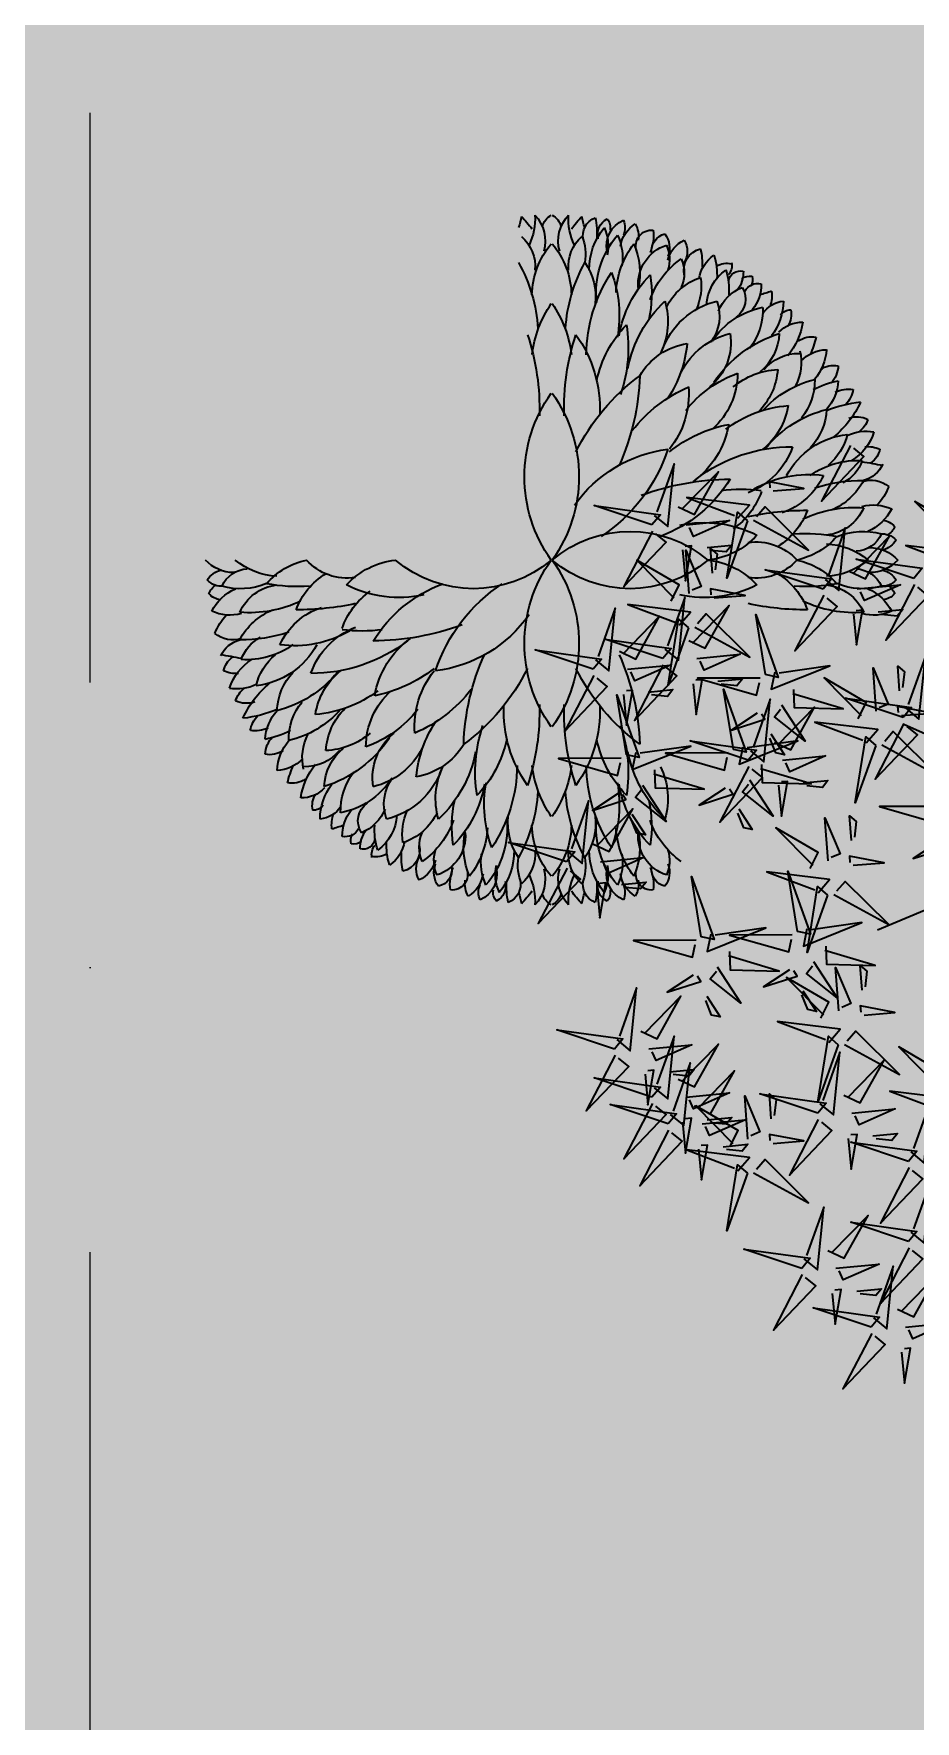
# Model space of a CAD drawing. Header units: millimetres. Extents: x -10000 to 124200, y -12045 to 23620.
# Drawn here: x 46937 to 47526, y 7489 to 8618 of the extents above; entities that cross this region are included whole.
import ezdxf

# ---------------------------------------------------------------- set-up
doc = ezdxf.new("R2010")
doc.units = ezdxf.units.MM
doc.header["$LTSCALE"] = 150
doc.linetypes.add('DASHDOTX2', pattern=[50.8, 25.4, -12.7, 0, -12.7])
doc.linetypes.add('HIDDENX2', pattern=[19.05, 12.7, -6.35])
doc.layers.add('ad-Framing', color=30, linetype='Continuous', lineweight=35, true_color=0xff7f00)
doc.layers.add('ad-Landscape 2', color=7, linetype='Continuous', lineweight=35, true_color=0x264c00)
doc.layers.add('ad-Grid', color=8, linetype='DASHDOTX2')
doc.layers.add('ad-Verandah', color=33, linetype='Continuous')
doc.layers.add('ad-Landscape', color=94, linetype='Continuous', lineweight=35)
doc.layers.get('ad-Landscape').off()

# ---------------------------------------------------------------- blocks, each defined once
blk = doc.blocks.new('A$C7DA81DBD')
at = {"layer": 'ad-Landscape 2'}
for centre, radius, start, end in [((-0.323, 3.905), 0.477, 0.4376, 47.2613), ((0.414, 3.981), 0.305, 123.605, 162.9027), ((0.096, 4.063), 0.227, 352.7272, 49.0665), ((0.491, 4.017), 0.214, 111.17, 149.5844), ((0.906, 3.641), 0.606, 117.2695, 155.9728), ((0.266, 4.046), 0.225, 6.241, 49.1557), ((0.143, 3.955), 0.535, 344.7932, 24.8095), ((0.466, 3.725), 0.359, 113.7056, 176.9487), ((-0.485, 3.825), 0.838, 337.7226, 15.8673), ((1.18, 3.454), 0.743, 111.8594, 132.9677), ((0.641, 3.924), 0.342, 341.3254, 39.8207), ((1.327, 3.744), 0.358, 114.3218, 165.6204), ((-5.866, 2.673), 7.168, 9.1667, 11.2403), ((1.415, 3.77), 0.269, 101.0401, 144.9578), ((1.759, 3.363), 0.625, 106.9117, 148.7423), ((1.053, 3.888), 0.343, 353.8947, 25.1777), ((1.034, 3.87), 0.552, 334.5471, 9.5144), ((-0.672, 3.334), 0.873, 3.0038, 39.6059), ((0.873, 3.314), 0.57, 113.7313, 173.3277), ((-0.81, 3.717), 1.458, 334.4442, 4.6619), ((1.37, 3.11), 0.824, 118.2203, 156.7804), ((-0.785, 3.797), 1.765, 341.3885, 1.2452), ((1.383, 3.356), 0.488, 108.8174, 152.5625), ((0.211, 3.764), 1.016, 324.8498, 3.0189), ((2.444, 2.7), 1.205, 114.4744, 140.3824), ((1.821, 3.599), 0.302, 107.3992, 143.6788), ((1.452, 3.751), 0.311, 341.2129, 26.1809), ((0.466, 3.951), 1.488, 337.2926, 354.0275), ((0.579, 3.745), 0.974, 298.3444, 353.5331), ((1.724, 2.922), 0.735, 103.908, 139.6134), ((2.158, 3.355), 0.356, 99.6308, 133.1371), ((1.692, 3.651), 0.41, 336.3892, 7.6723), ((0.876, 2.829), 0.895, 130.7887, 168.0381), ((-1.74, 3.125), 2.067, 355.9521, 10.6786), ((1.405, 2.554), 0.868, 114.7161, 161.3122), ((-0.295, 3.161), 1.349, 329.987, 7.7695), ((0.488, 3.723), 1.408, 309.2482, 345.9132), ((1.896, 2.617), 0.764, 93.1884, 132.6145), ((2.239, 2.943), 0.581, 93.3251, 131.6636), ((0.915, 3.796), 1.32, 333.7814, 348.0611), ((2.403, 3.194), 0.329, 92.3146, 133.7549), ((2.622, 2.757), 0.621, 93.0667, 130.2241), ((2.106, 3.468), 0.289, 325.3594, 10.9222), ((2.128, 3.396), 0.461, 314.4168, 357.6352), ((0.914, 2.323), 0.874, 110.1808, 148.5951), ((-2.889, 3.142), 3.502, 347.9948, 0.0176), ((2.208, 2.504), 0.73, 88.9494, 129.1849), ((1.014, 3.524), 1.242, 311.6019, 346.473), ((3.046, 2.005), 1.281, 103.7152, 113.8565), ((2.458, 3.195), 0.289, 325.3594, 10.9222), ((-0.453, 2.514), 0.676, 351.3917, 47.835), ((1.697, 2.079), 0.932, 108.9915, 158.9853), ((-0.542, 2.951), 1.936, 322.5885, 0.2685), ((2.436, 2.424), 0.643, 77.6145, 116.9239), ((1.999, 3.032), 0.544, 309.3196, 1.7514), ((3.055, 2.232), 0.863, 98.6128, 128.9762), ((2.554, 3.07), 0.372, 312.039, 2.3981), ((3.025, 2.67), 0.274, 78.7338, 122.0246), ((2.929, 2.933), 0.15, 306.1904, 2.5297), ((2.026, 2.069), 0.846, 98.5709, 141.5072), ((0.442, 3.021), 1.463, 322.928, 355.4603), ((2.402, 1.959), 0.821, 94.0733, 134.8771), ((1.447, 2.814), 0.898, 319.4924, 357.6991), ((1.329, 3.259), 1.53, 304.2544, 342.4095), ((2.813, 2.152), 0.645, 92.2183, 140.8436), ((3.205, 2.09), 0.759, 91.415, 126.1567), ((2.833, 2.887), 0.356, 304.2819, 353.793), ((3.255, 2.307), 0.399, 82.2727, 109.059), ((4.711, 2.181), 1.496, 159.5864, 165.4463), ((0.947, 1.818), 0.953, 132.2631, 173.7786), ((-0.973, 1.875), 1.434, 347.8862, 26.8402), ((1.144, 1.7), 0.928, 108.9495, 145.0834), ((-1.11, 2.329), 1.983, 352.8697, 7.1303), ((3.088, 1.801), 0.795, 88.4481, 127.5281), ((2.167, 2.776), 0.96, 303.4494, 349.1419), ((3.387, 2.087), 0.488, 88.4011, 129.1706), ((3.218, 2.537), 0.186, 299.0055, 11.7638), ((2.301, 1.358), 0.927, 90.1716, 138.2607), ((0.957, 2.767), 1.425, 308.2279, 340.2669), ((3.21, 2.109), 0.273, 57.8448, 144.6011), ((2.867, 2.536), 0.525, 291.9719, 338.1743), ((3.547, 1.977), 0.379, 89.0458, 126.1809), ((3.454, 2.302), 0.168, 76.8191, 120.1098), ((3.41, 2.32), 0.148, 278.297, 13.9033), ((3.325, 2.438), 0.17, 323.7235, 9.2863), ((1.892, 0.74), 1.708, 121.6282, 159.5254), ((-2.262, 2.222), 3.258, 339.8575, 359.5136), ((1.856, 1.09), 1.102, 99.7318, 143.9609), ((0.013, 2.499), 1.688, 321.4367, 348.9715), ((2.675, 1.508), 0.695, 80.6567, 141.7175), ((1.894, 2.412), 0.921, 297.1177, 346.3316), ((3.104, 2.475), 0.573, 273.6266, 324.2365), ((3.324, 1.386), 0.793, 71.9877, 94.4337), ((3.623, 2.031), 0.183, 77.9287, 128.8575), ((3.413, 2.155), 0.239, 327.6824, 13.2452), ((-1.124, 0.963), 1.476, 319.5678, 40.4322), ((2.259, 2.257), 0.955, 289.2599, 346.2572), ((3.002, 1.519), 0.544, 70.202, 126.221), ((3.508, 1.218), 0.814, 72.4778, 93.2362), ((3.394, 2.243), 0.437, 278.927, 325.2152), ((2.053, 0.575), 1.111, 86.0484, 128.3502), ((0.504, 2.388), 1.772, 307.9554, 336.5901), ((2.813, 0.17), 1.503, 95.6253, 123.1332), ((1.841, 1.801), 0.836, 300.6803, 350.6952), ((3.37, 1.133), 0.705, 81.247, 114.3965), ((2.789, 2.062), 0.727, 296.203, 341.3292), ((3.566, 1.894), 0.271, 257.551, 346.3454), ((3.646, 0.97), 0.879, 77.9266, 92.9974), ((3.799, 1.387), 0.279, 60.3623, 119.6377), ((2.872, 2.169), 1.015, 288.9376, 325.3584), ((3.531, 1.186), 0.443, 66.5632, 113.4368), ((3.602, 1.788), 0.37, 283.9638, 334.6363), ((2.005, -0.521), 2.052, 108.2212, 146.6355), ((-0.278, 1.632), 1.654, 305.1459, 352.929), ((2.07, 2.438), 1.53, 280.88, 316.8447), ((2.935, 0.536), 0.892, 73.6401, 116.0812), ((3.393, 1.57), 0.508, 265.6371, 341.6343), ((3.699, 1.02), 0.428, 65.5975, 107.5893), ((3.843, 1.163), 0.285, 53.2838, 111.6454), ((3.806, 1.439), 0.213, 263.9314, 347.1466), ((3.99, 0.707), 0.544, 82.7166, 112.3542), ((3.867, 1.227), 0.193, 249.404, 5.8133), ((2.355, -1.807), 2.891, 91.7421, 114.3259), ((0.182, 2.617), 2.589, 296.3796, 323.6291), ((2.521, 2.218), 1.411, 279.6586, 314.4053), ((3.278, -0.198), 1.427, 80.7451, 103.0431), ((3.529, 0.17), 0.914, 66.6856, 101.9827), ((3.983, 0.753), 0.314, 60.8349, 98.4067), ((2.612, -0.83), 1.771, 80.79, 108.9313), ((1.914, 1.938), 1.415, 281.8912, 313.8777), ((3.006, -0.698), 1.529, 69.608, 99.927), ((3.242, 1.855), 1.065, 272.7479, 307.4895), ((3.715, 0.193), 0.678, 65.2948, 98.4443), ((3.864, 1.022), 0.348, 259.2126, 336.0816), ((3.806, 1.227), 0.386, 278.1128, 328.8491), ((4.09, 0.665), 0.235, 66.9546, 113.0454), ((2.506, 2.298), 1.873, 270.6495, 303.447), ((3.288, 1.64), 1.093, 263.8281, 310.4783), ((3.58, 1.265), 0.803, 269.2102, 309.3859), ((3.868, 0.167), 0.526, 65.037, 102.6088), ((4.007, 0.779), 0.214, 255.3103, 332.8065), ((4.09, 0.554), 0.166, 49.7168, 100.6456), ((1.853, -0.999), 1.59, 54.6574, 92.1931), ((3.234, -0.221), 0.76, 55.7746, 95.8794), ((3.761, -0.151), 0.567, 66.9564, 100.106), ((3.99, 0.621), 0.238, 256.9971, 338.7719), ((4.021, -0.331), 0.887, 77.5296, 94.4585), ((-4.197, 0.939), 0.734, 266.4289, 296.017), ((-4.487, 1.629), 1.285, 281.6372, 288.0005), ((-3.052, 1.626), 1.72, 226.87, 233.5161), ((-3.616, 0.691), 0.486, 221.139, 275.5703), ((-3.241, -0.766), 1.009, 91.2562, 130.1055), ((-2.722, 2.114), 1.948, 241.1822, 266.2604), ((-2.353, -1.17), 1.423, 97.042, 124.3197), ((-1.863, 3.033), 2.882, 251.6105, 271.7173), ((-1.026, -1.431), 1.766, 54.4662, 125.5338), ((1.026, -1.431), 1.766, 54.4662, 125.5338), ((1.863, 3.033), 2.882, 268.2827, 288.3895), ((2.353, -1.17), 1.423, 55.6803, 82.958), ((2.722, 2.114), 1.948, 273.7396, 298.8178), ((3.241, -0.766), 1.009, 49.8945, 88.7438), ((3.616, 0.691), 0.486, 264.4297, 318.861), ((4.197, 0.939), 0.734, 243.983, 273.5711), ((3.052, 1.626), 1.72, 306.4839, 313.13), ((4.487, 1.629), 1.285, 251.9995, 258.3628), ((-3.927, 0.536), 0.456, 226.0882, 286.2369), ((-4.046, -0.101), 0.224, 105.3109, 151.5664), ((3.927, 0.536), 0.456, 253.7631, 313.9118), ((4.046, -0.101), 0.224, 28.4336, 74.6891), ((-4.046, 0.101), 0.224, 208.4336, 254.6891), ((-3.927, -0.536), 0.456, 73.7631, 133.9118), ((-4.197, -0.939), 0.734, 63.983, 93.5711), ((-3.616, -0.691), 0.486, 84.4297, 138.861), ((-3.241, 0.766), 1.009, 229.8945, 268.7438), ((-2.722, -2.114), 1.948, 93.7396, 118.8178), ((-2.353, 1.17), 1.423, 235.6803, 262.958), ((-1.863, -3.033), 2.882, 88.2827, 108.3895), ((-1.026, 1.431), 1.766, 234.4662, 305.5338), ((1.124, -0.963), 1.476, 139.5678, 220.4322), ((-1.124, -0.963), 1.476, 319.5678, 40.4322), ((1.026, 1.431), 1.766, 234.4662, 305.5338), ((1.863, -3.033), 2.882, 71.6105, 91.7173), ((2.353, 1.17), 1.423, 277.042, 304.3197), ((2.722, -2.114), 1.948, 61.1822, 86.2604), ((3.241, 0.766), 1.009, 271.2562, 310.1055), ((3.616, -0.691), 0.486, 41.139, 95.5703), ((3.927, -0.536), 0.456, 46.0882, 106.2369), ((4.197, -0.939), 0.734, 86.4289, 116.017), ((4.046, 0.101), 0.224, 285.3109, 331.5664), ((-3.052, -1.626), 1.72, 126.4839, 133.13), ((-4.487, -1.629), 1.285, 71.9995, 78.3628), ((-3.99, -0.621), 0.238, 76.9971, 158.7719), ((-3.761, 0.151), 0.567, 246.9564, 280.106), ((-3.234, 0.221), 0.76, 235.7746, 275.8794), ((-1.853, 0.999), 1.59, 234.6574, 272.1931), ((-0.182, -2.617), 2.589, 116.3796, 143.6291), ((0.278, -1.632), 1.654, 125.1459, 172.929), ((0.182, -2.617), 2.589, 36.3709, 63.6204), ((1.853, 0.999), 1.59, 267.8069, 305.3426), ((3.234, 0.221), 0.76, 264.1206, 304.2254), ((3.761, 0.151), 0.567, 259.894, 293.0436), ((3.99, -0.621), 0.238, 21.2281, 103.0029), ((3.052, -1.626), 1.72, 46.87, 53.5161), ((4.487, -1.629), 1.285, 101.6372, 108.0005), ((-4.021, 0.331), 0.887, 257.5296, 274.4585), ((-4.007, -0.779), 0.214, 75.3103, 152.8065), ((-3.58, -1.265), 0.803, 89.2102, 129.3859), ((-3.288, -1.64), 1.093, 83.8281, 130.4783), ((-2.506, -2.298), 1.873, 90.6495, 123.447), ((-1.914, -1.938), 1.415, 101.8912, 133.8777), ((-2.005, 0.521), 2.052, 288.2212, 326.6355), ((1.914, -1.938), 1.415, 46.1223, 78.1088), ((2.506, -2.298), 1.873, 56.553, 89.3505), ((3.288, -1.64), 1.093, 49.5217, 96.1719), ((3.58, -1.265), 0.803, 50.6141, 90.7898), ((4.021, 0.331), 0.887, 265.5415, 282.4704), ((4.007, -0.779), 0.214, 27.1935, 104.6897), ((-4.09, -0.554), 0.166, 229.7168, 280.6456), ((-3.864, -1.022), 0.348, 79.2126, 156.0816), ((-3.868, -0.167), 0.526, 245.037, 282.6088), ((-3.715, -0.193), 0.678, 245.2948, 278.4443), ((-3.242, -1.855), 1.065, 92.7479, 127.4895), ((-3.006, 0.698), 1.529, 249.608, 279.927), ((-2.521, -2.218), 1.411, 99.6586, 134.4053), ((-2.355, 1.807), 2.891, 271.7421, 294.3259), ((2.355, 1.807), 2.891, 245.6741, 268.2579), ((3.006, 0.698), 1.529, 260.073, 290.392), ((2.521, -2.218), 1.411, 45.5947, 80.3414), ((3.242, -1.855), 1.065, 52.5105, 87.2521), ((3.715, -0.193), 0.678, 261.5557, 294.7052), ((3.868, -0.167), 0.526, 257.3912, 294.963), ((3.864, -1.022), 0.348, 23.9184, 100.7874), ((4.09, -0.554), 0.166, 259.3544, 310.2832), ((-4.09, -0.665), 0.235, 246.9546, 293.0454), ((-3.806, -1.227), 0.386, 98.1128, 148.8491), ((-3.983, -0.753), 0.314, 240.8349, 278.4067), ((-3.867, -1.227), 0.193, 69.404, 185.8133), ((-3.529, -0.17), 0.914, 246.6856, 281.9827), ((-2.07, -2.438), 1.53, 100.88, 136.8447), ((-2.612, 0.83), 1.771, 260.79, 288.9313), ((-0.504, -2.388), 1.772, 127.9554, 156.5901), ((2.612, 0.83), 1.771, 251.0687, 279.21), ((2.07, -2.438), 1.53, 43.1553, 79.12), ((3.529, -0.17), 0.914, 258.0173, 293.3144), ((3.867, -1.227), 0.193, 354.1867, 110.596), ((3.806, -1.227), 0.386, 31.1509, 81.8872), ((3.983, -0.753), 0.314, 261.5933, 299.1651), ((4.09, -0.665), 0.235, 246.9546, 293.0454), ((-3.99, -0.707), 0.544, 262.7166, 292.3542), ((-3.806, -1.439), 0.213, 83.9314, 167.1466), ((-3.393, -1.57), 0.508, 85.6371, 161.6343), ((-2.872, -2.169), 1.015, 108.9376, 145.3584), ((-3.278, 0.198), 1.427, 260.7451, 283.0431), ((-1.841, -1.801), 0.836, 120.6803, 170.6952), ((2.262, -2.222), 3.258, 159.8575, 179.5136), ((3.278, 0.198), 1.427, 256.9569, 279.2549), ((2.872, -2.169), 1.015, 34.6416, 71.0624), ((3.393, -1.57), 0.508, 18.3657, 94.3629), ((3.99, -0.707), 0.544, 247.6458, 277.2834), ((3.806, -1.439), 0.213, 12.8534, 96.0686), ((-3.843, -1.163), 0.285, 233.2838, 291.6454), ((-3.602, -1.788), 0.37, 103.9638, 154.6363), ((-3.699, -1.02), 0.428, 245.5975, 287.5893), ((-2.789, -2.062), 0.727, 116.203, 161.3292), ((-2.935, -0.536), 0.892, 253.6401, 296.0812), ((-2.259, -2.257), 0.955, 109.2599, 166.2572), ((-2.813, -0.17), 1.503, 275.6253, 303.1332), ((-2.053, -0.575), 1.111, 266.0484, 308.3502), ((-0.013, -2.499), 1.688, 141.4367, 168.9715), ((-1.892, -0.74), 1.708, 301.6282, 339.5254), ((2.935, -0.536), 0.892, 243.9188, 286.3599), ((3.699, -1.02), 0.428, 252.4107, 294.4025), ((3.843, -1.163), 0.285, 248.3546, 306.7162), ((-3.799, -1.387), 0.279, 240.3623, 299.6377), ((-3.566, -1.894), 0.271, 77.551, 166.3454), ((-3.531, -1.186), 0.443, 246.5632, 293.4368), ((-1.894, -2.412), 0.921, 117.1177, 166.3316), ((-0.957, -2.767), 1.425, 128.2279, 160.2669), ((0.973, -1.875), 1.434, 167.8862, 206.8402), ((-0.973, -1.875), 1.434, 333.1598, 12.1138), ((-3.646, -0.97), 0.879, 257.9266, 272.9974), ((-3.394, -2.243), 0.437, 98.927, 145.2152), ((-3.37, -1.133), 0.705, 261.247, 294.3965), ((-1.856, -1.09), 1.102, 279.7318, 323.9609), ((0.542, -2.951), 1.936, 142.5885, 180.2685), ((-3.508, -1.218), 0.814, 252.4778, 273.2362), ((-3.413, -2.155), 0.239, 147.6824, 193.2452), ((-3.104, -2.475), 0.573, 93.6266, 144.2365), ((-2.867, -2.536), 0.525, 111.9719, 158.1743), ((-3.002, -1.519), 0.544, 250.202, 306.221), ((-2.167, -2.776), 0.96, 123.4494, 169.1419), ((-2.675, -1.508), 0.695, 260.6567, 321.7175), ((-1.329, -3.259), 1.53, 124.2544, 162.4095), ((-2.301, -1.358), 0.927, 270.1716, 318.2607), ((-0.947, -1.818), 0.953, 312.2631, 353.7786), ((0.947, -1.818), 0.953, 186.2214, 227.7369), ((-3.623, -2.031), 0.183, 257.9287, 308.8575), ((-3.324, -1.386), 0.793, 251.9877, 274.4337), ((-3.41, -2.32), 0.148, 98.297, 193.9033), ((-3.547, -1.977), 0.379, 269.0458, 306.1809), ((-3.21, -2.109), 0.273, 237.8448, 324.6011), ((-1.447, -2.814), 0.898, 139.4924, 177.6991), ((-0.442, -3.021), 1.463, 142.928, 175.4603), ((1.11, -2.329), 1.983, 172.8697, 187.1303), ((-1.144, -1.7), 0.928, 288.9495, 325.0834), ((-3.325, -2.438), 0.17, 143.7235, 189.2863), ((-3.454, -2.302), 0.168, 256.8191, 300.1098), ((-3.218, -2.537), 0.186, 119.0055, 191.7638), ((-3.387, -2.087), 0.488, 268.4011, 309.1706), ((-3.088, -1.801), 0.795, 268.4481, 307.5281), ((-1.697, -2.079), 0.932, 288.9915, 338.9853), ((0.295, -3.161), 1.349, 149.987, 187.7695), ((2.889, -3.142), 3.502, 167.9948, 180.0176), ((0.453, -2.514), 0.676, 171.3917, 227.835), ((-0.453, -2.514), 0.676, 312.165, 8.6083), ((-2.889, -3.142), 3.502, 359.9824, 12.0052), ((-4.711, -2.181), 1.496, 339.5864, 345.4463), ((-3.255, -2.307), 0.399, 262.2727, 289.059), ((-2.833, -2.887), 0.356, 124.2819, 173.793), ((-2.813, -2.152), 0.645, 272.2183, 320.8436), ((-1.999, -3.032), 0.544, 129.3196, 181.7514), ((-2.402, -1.959), 0.821, 274.0733, 314.8771), ((-1.014, -3.524), 1.242, 131.6019, 166.473), ((-2.026, -2.069), 0.846, 278.5709, 321.5072), ((-0.488, -3.723), 1.408, 129.2482, 165.9132), ((-3.205, -2.09), 0.759, 271.415, 306.1567), ((-2.929, -2.933), 0.15, 126.1904, 182.5297), ((-3.025, -2.67), 0.274, 258.7338, 302.0246), ((-2.554, -3.07), 0.372, 132.039, 182.3981), ((-3.055, -2.232), 0.863, 278.6128, 308.9762), ((-0.579, -3.745), 0.974, 118.3444, 173.5331), ((-1.405, -2.554), 0.868, 294.7161, 341.3122), ((-0.914, -2.323), 0.874, 290.1808, 328.5951), ((0.914, -2.323), 0.874, 211.4049, 249.8192), ((-2.458, -3.195), 0.289, 145.3594, 190.9222), ((-2.128, -3.396), 0.461, 134.4168, 177.6352), ((-2.436, -2.424), 0.643, 257.6145, 296.9239), ((-2.208, -2.504), 0.73, 268.9494, 309.1849), ((0.81, -3.717), 1.458, 154.4442, 184.6619), ((1.74, -3.125), 2.067, 175.9521, 190.6786), ((-0.876, -2.829), 0.895, 310.7887, 348.0381), ((0.876, -2.829), 0.895, 191.9619, 229.2113), ((-1.74, -3.125), 2.067, 349.3214, 4.0479), ((-0.81, -3.717), 1.458, 355.3381, 25.5558), ((-3.046, -2.005), 1.281, 283.7152, 293.8565), ((-2.622, -2.757), 0.621, 273.0667, 310.2241), ((-2.106, -3.468), 0.289, 145.3594, 190.9222), ((-0.915, -3.796), 1.32, 153.7814, 168.0611), ((-1.896, -2.617), 0.764, 273.1884, 312.6145), ((-0.211, -3.764), 1.016, 144.8498, 183.0189), ((0.785, -3.797), 1.765, 161.3885, 181.2452), ((-2.403, -3.194), 0.329, 272.3146, 313.7549), ((-2.239, -2.943), 0.581, 273.3251, 311.6636), ((-1.692, -3.651), 0.41, 156.3892, 187.6723), ((-0.466, -3.951), 1.488, 157.2926, 174.0275), ((-2.444, -2.7), 1.205, 294.4744, 320.3824), ((-1.724, -2.922), 0.735, 283.908, 319.6134), ((-1.37, -3.11), 0.824, 298.2203, 336.7804), ((-0.873, -3.314), 0.57, 293.7313, 353.3277), ((0.485, -3.825), 0.838, 157.7226, 195.8673), ((0.672, -3.334), 0.873, 183.0038, 219.6059), ((-0.672, -3.334), 0.873, 320.3941, 356.9962), ((-0.485, -3.825), 0.838, 344.1327, 22.2774), ((0.873, -3.314), 0.57, 186.6723, 246.2687), ((-2.158, -3.355), 0.356, 279.6308, 313.1371), ((-1.452, -3.751), 0.311, 161.2129, 206.1809), ((-1.034, -3.87), 0.552, 154.5471, 189.5144), ((-1.759, -3.363), 0.625, 286.9117, 328.7423), ((-1.383, -3.356), 0.488, 288.8174, 332.5625), ((-1.821, -3.599), 0.302, 287.3992, 323.6788), ((-1.053, -3.888), 0.343, 173.8947, 205.1777), ((-1.415, -3.77), 0.269, 281.0401, 324.9578), ((5.866, -2.673), 7.168, 189.1667, 191.2403), ((-1.327, -3.744), 0.358, 294.3218, 345.6204), ((-0.641, -3.924), 0.342, 161.3254, 219.8207), ((-0.143, -3.955), 0.535, 164.7932, 204.8095), ((-0.906, -3.641), 0.606, 297.2695, 335.9728), ((-0.466, -3.725), 0.359, 293.7056, 356.9487), ((0.323, -3.905), 0.477, 180.4376, 227.2613), ((-0.323, -3.905), 0.477, 312.7387, 359.5624), ((0.466, -3.725), 0.359, 183.0513, 246.2944), ((0.906, -3.641), 0.606, 204.0272, 242.7305), ((0.143, -3.955), 0.535, 335.1905, 15.2068), ((-1.18, -3.454), 0.743, 291.8594, 312.9677), ((-0.266, -4.046), 0.225, 186.241, 229.1557), ((-0.491, -4.017), 0.214, 291.17, 329.5844), ((-0.096, -4.063), 0.227, 172.7272, 229.0665), ((-0.414, -3.981), 0.305, 303.605, 342.9027), ((0.414, -3.981), 0.305, 197.0973, 236.395), ((0.096, -4.063), 0.227, 310.9335, 7.2728), ((0.491, -4.017), 0.214, 210.4156, 248.83), ((0.266, -4.046), 0.225, 310.8443, 353.759)]:
    blk.add_arc(centre, radius, start, end, dxfattribs=at)
blk = doc.blocks.new('bamboo')
at = {"layer": 'ad-Landscape 2'}
for p, q in [((43.5, 73), (278.2, 631.2)), ((-12.4, 39.5), (-247.1, 564.2))]:
    blk.add_line(p, q, dxfattribs=at)
for points in [[(103.7, 1424.7), (54.4, 1572.3), (77.9, 1403.4), (103.7, 1424.7)], [(-387.8, 1356.5), (-437.1, 1504.1), (-413.6, 1335.2), (-387.8, 1356.5)], [(119.4, 1423.2), (261.4, 1496.7), (147.9, 1388.7), (126.6, 1414.5)], [(-372, 1355), (-230.1, 1428.5), (-343.6, 1320.5), (-364.9, 1346.4)], [(-160.7, 1284.9), (-160, 1444.8), (-116.9, 1294.1), (-149.7, 1287.2)], [(581.6, 1302), (532.2, 1449.6), (555.7, 1280.7), (581.6, 1302)], [(79.4, 1419.1), (107.8, 1384.6), (-52.4, 1368.4), (70.8, 1412)], [(-756.4, 1206.5), (-805.8, 1354.1), (-782.2, 1185.2), (-756.4, 1206.5)], [(-412.1, 1350.9), (-383.7, 1316.4), (-543.9, 1300.2), (-420.7, 1343.8)], [(-70.9, 1292.4), (-27.7, 1358.5), (-55.4, 1272.9), (-68.6, 1281.5)], [(57.7, 1357.7), (77.5, 1316.1), (-31.5, 1255.3), (64.8, 1349.1)], [(103.3, 1337.4), (92.8, 1227.4), (133.3, 1318.7), (110.4, 1328.8)], [(167.7, 1347.1), (246.3, 1339.5), (157.6, 1324.2), (159.1, 1340)], [(597.3, 1300.4), (739.2, 1374), (625.7, 1265.9), (604.4, 1291.8)], [(704.4, 1206.5), (655.1, 1354.1), (678.6, 1185.2), (704.4, 1206.5)], [(-415.1, 1179.2), (-464.4, 1326.8), (-440.9, 1157.9), (-415.1, 1179.2)], [(-169.3, 1271.7), (-323, 1296.4), (-162.4, 1238.9), (-169.3, 1271.7)], [(557.2, 1296.4), (585.7, 1261.9), (425.4, 1245.7), (548.6, 1289.3)], [(772.7, 1165.6), (723.3, 1313.2), (746.9, 1144.3), (772.7, 1165.6)], [(-740.7, 1205), (-598.8, 1278.5), (-712.2, 1170.5), (-733.6, 1196.4)], [(-500.1, 1137.3), (-534, 1108.2), (-553.5, 1268), (-507.4, 1145.8)], [(-433.8, 1289.5), (-414, 1248), (-523, 1187.1), (-426.7, 1280.9)], [(-399.4, 1177.7), (-257.4, 1251.3), (-370.9, 1143.2), (-392.2, 1169.1)], [(-388.2, 1269.3), (-398.7, 1159.2), (-358.2, 1250.5), (-381.1, 1260.6)], [(-323.8, 1278.9), (-245.2, 1271.3), (-333.9, 1256.1), (-332.4, 1271.8)], [(-175.7, 1247.6), (-131.9, 1256.8), (-191.9, 1107.3), (-173.4, 1236.6)], [(-18, 1257.9), (35, 1223.4), (30.4, 1245.3), (-7, 1260.2)], [(161.7, 1284.2), (155.7, 1221.3), (172.9, 1235.5), (168.8, 1275.6)], [(303.5, 1094), (304.2, 1253.9), (347.3, 1103.2), (314.4, 1096.3)], [(720.2, 1205), (862.1, 1278.5), (748.6, 1170.5), (727.3, 1196.4)], [(-561.9, 1157.8), (-603.1, 1137.1), (-666.2, 1244.8), (-570.4, 1150.5)], [(-329.8, 1216), (-335.8, 1153.1), (-318.6, 1167.3), (-322.7, 1207.4)], [(-92.2, 1230.9), (0.4, 1170.5), (-61.7, 1248.7), (-81.3, 1233.2)], [(535.5, 1235), (555.3, 1193.4), (446.4, 1132.5), (542.6, 1226.4)], [(581.2, 1214.7), (570.7, 1104.6), (611.1, 1195.9), (588.3, 1206.1)], [(645.6, 1224.3), (724.2, 1216.7), (635.4, 1201.5), (637, 1217.2)], [(788.4, 1164.1), (930.3, 1237.6), (816.9, 1129.6), (795.5, 1155.5)], [(-780.7, 1200.9), (-752.3, 1166.4), (-912.5, 1150.2), (-789.3, 1193.8)], [(-439.4, 1173.7), (-411, 1139.2), (-571.2, 1122.9), (-448, 1166.6)], [(-494, 1113.1), (-347.5, 1165.5), (-515.9, 1138.5), (-494, 1113.1)], [(-174.3, 1012.2), (-173.7, 1172.1), (-130.6, 1021.4), (-163.4, 1014.5)], [(-131.4, 1199.8), (-85.3, 1198.1), (-81.9, 1073.4), (-120.4, 1202.1)], [(393.3, 1101.5), (436.5, 1167.6), (408.8, 1082), (395.6, 1090.6)], [(680.1, 1200.9), (708.6, 1166.4), (548.3, 1150.2), (671.5, 1193.8)], [(-802.5, 1139.6), (-782.6, 1098), (-891.6, 1037.1), (-795.3, 1130.9)], [(-692.4, 1128.9), (-613.8, 1121.3), (-702.5, 1106.1), (-701, 1121.8)], [(-581.3, 1111.7), (-691.5, 1120), (-599.4, 1081.4), (-589.8, 1104.4)], [(658.4, 1139.6), (678.2, 1098), (569.2, 1037.1), (665.5, 1130.9)], [(748.4, 1160), (776.8, 1125.5), (616.6, 1109.3), (739.8, 1152.9)], [(639.6, 1161.5), (633.5, 1098.6), (650.8, 1112.8), (646.7, 1152.8)], [(768.4, 1128.9), (847.1, 1121.3), (758.3, 1106.1), (759.8, 1121.8)], [(-773.2, 987.3), (-807.1, 958.2), (-826.6, 1118), (-780.4, 995.8)], [(-756.8, 1119.3), (-767.3, 1009.2), (-726.8, 1100.5), (-749.7, 1110.6)], [(-461.1, 1112.3), (-441.3, 1070.7), (-550.3, 1009.8), (-454, 1103.7)], [(-495.2, 1097.3), (-418.8, 957), (-529.1, 1068.2), (-503.7, 1090.1)], [(-415.5, 1092), (-426, 981.9), (-385.5, 1073.2), (-408.4, 1083.4)], [(-365.5, 930.4), (-364.8, 1090.2), (-321.7, 939.6), (-354.5, 932.7)], [(-351.1, 1101.6), (-272.5, 1094), (-361.2, 1078.8), (-359.7, 1094.5)], [(-155.7, 961.1), (-205, 1108.7), (-181.5, 939.8), (-155.7, 961.1)], [(-84.5, 1019.7), (-41.3, 1085.8), (-69, 1000.1), (-82.2, 1008.8)], [(294.9, 1080.8), (141.2, 1105.5), (301.8, 1048), (294.9, 1080.8)], [(726.6, 1098.6), (746.5, 1057), (637.5, 996.2), (733.8, 1090)], [(704, 1119.3), (693.5, 1009.2), (734, 1100.5), (711.2, 1110.6)], [(830.7, 1007.8), (789.5, 987.1), (726.4, 1094.8), (822.2, 1000.5)], [(772.3, 1078.4), (761.8, 968.3), (802.3, 1059.6), (779.4, 1069.7)], [(836.7, 1088), (915.3, 1080.4), (826.6, 1065.2), (828.1, 1080.9)], [(892.5, 987.3), (858.6, 958.2), (839.1, 1118), (885.2, 995.8)], [(-698.4, 1066), (-704.4, 1003.1), (-687.2, 1017.3), (-691.3, 1057.4)], [(-633.3, 1052.3), (-696.3, 1057), (-681.8, 1040.1), (-641.8, 1045)], [(-570.3, 1047.5), (-576.3, 968.8), (-593.4, 1057.2), (-577.6, 1056)], [(-357.1, 1038.7), (-363.1, 975.8), (-345.9, 990), (-350, 1030.1)], [(288.5, 1056.7), (332.3, 1065.9), (272.3, 916.4), (290.8, 1045.7)], [(372, 1040), (464.6, 979.6), (402.5, 1057.8), (382.9, 1042.3)], [(446.2, 1067), (499.2, 1032.5), (494.6, 1054.4), (457.2, 1069.3)], [(762.4, 1066), (756.4, 1003.1), (773.6, 1017.3), (769.5, 1057.4)], [(-767.1, 963.1), (-620.5, 1015.5), (-788.9, 988.5), (-767.1, 963.1)], [(-183, 999), (-336.7, 1023.7), (-176.1, 966.2), (-183, 999)], [(-275.7, 937.9), (-232.5, 1004), (-260.1, 918.3), (-273.4, 927)], [(-140, 959.5), (2, 1033.1), (-111.5, 925), (-132.8, 950.9)], [(289.9, 848.6), (290.5, 1008.4), (333.6, 857.8), (300.8, 850.9)], [(332.8, 1008.9), (378.9, 1007.2), (382.3, 882.5), (343.8, 1011.2)], [(830.7, 1025.1), (824.7, 962.2), (841.9, 976.4), (837.8, 1016.5)], [(898.5, 963.1), (1045.1, 1015.5), (876.7, 988.5), (898.5, 963.1)], [(-180, 955.5), (-151.6, 921), (-311.8, 904.8), (-188.6, 948.4)], [(-189.3, 974.8), (-145.6, 984), (-205.5, 834.6), (-187, 963.9)], [(-105.9, 958.2), (-13.2, 897.8), (-75.4, 976), (-94.9, 960.5)], [(-31.6, 985.2), (21.3, 950.7), (16.7, 972.5), (-20.7, 987.5)], [(811.3, 961.7), (701, 970), (793.1, 931.4), (802.8, 954.4)], [(1141.3, 824.7), (1092, 972.3), (1115.5, 803.4), (1141.3, 824.7)], [(-843.4, 897.5), (-849.4, 818.8), (-866.4, 907.2), (-850.7, 906)], [(-768.3, 947.3), (-691.9, 807), (-802.2, 918.2), (-776.8, 940.1)], [(-592.6, 770.2), (-641.9, 917.8), (-618.4, 748.9), (-592.6, 770.2)], [(-374.1, 917.2), (-527.8, 941.9), (-367.2, 884.4), (-374.1, 917.2)], [(-222.7, 903.4), (-169.8, 868.9), (-174.4, 890.7), (-211.8, 905.7)], [(-145, 927.1), (-99, 925.4), (-95.6, 800.6), (-134.1, 929.4)], [(182.5, 782.8), (148.6, 753.6), (129.1, 913.5), (175.2, 791.2)], [(379.6, 856.1), (422.9, 922.2), (395.2, 836.5), (381.9, 845.1)], [(745.4, 783.8), (696, 931.4), (719.6, 762.5), (745.4, 783.8)], [(759.2, 902.3), (696.2, 907), (710.8, 890.1), (750.8, 895)], [(822.2, 897.5), (816.2, 818.8), (799.2, 907.2), (815, 906)], [(897.3, 947.3), (973.8, 807), (863.4, 918.2), (888.9, 940.1)], [(-380.5, 893), (-336.7, 902.2), (-396.6, 752.7), (-378.2, 882.1)], [(-297, 876.4), (-204.4, 816), (-266.5, 894.2), (-286.1, 878.7)], [(-201.7, 894.1), (-181.9, 852.5), (-290.9, 791.6), (-194.6, 885.5)], [(-156.1, 873.8), (-166.6, 763.7), (-126.1, 855), (-149, 865.2)], [(-91.7, 883.5), (-13.1, 875.8), (-101.8, 860.6), (-100.3, 876.4)], [(120.7, 803.3), (79.5, 782.6), (16.5, 890.3), (112.2, 796)], [(503, 776), (461.8, 755.3), (398.7, 863), (494.5, 768.7)], [(564.8, 755.5), (530.9, 726.4), (511.4, 886.2), (557.5, 764)], [(1157.1, 823.2), (1299, 896.7), (1185.5, 788.7), (1164.2, 814.6)], [(-576.8, 768.6), (-434.9, 842.2), (-548.4, 734.1), (-569.7, 760)], [(-336.2, 845.3), (-290.1, 843.6), (-286.7, 718.8), (-325.2, 847.6)], [(-97.7, 820.6), (-103.7, 757.7), (-86.5, 771.9), (-90.6, 811.9)], [(281.2, 835.4), (127.5, 860.1), (288.1, 802.6), (281.2, 835.4)], [(274.9, 811.2), (318.6, 820.4), (258.7, 670.9), (277.2, 800.3)], [(432.6, 821.6), (485.5, 787.1), (480.9, 808.9), (443.5, 823.9)], [(761.1, 782.3), (903, 855.8), (789.6, 747.8), (768.2, 773.7)], [(1117, 819.1), (1145.4, 784.6), (985.2, 768.4), (1108.4, 812)], [(-199.8, 660.1), (-233.7, 630.9), (-253.2, 790.8), (-207, 668.5)], [(188.6, 758.6), (335.2, 810.9), (166.8, 784), (188.6, 758.6)], [(358.3, 794.5), (451, 734.2), (388.8, 812.4), (369.3, 796.8)], [(570.9, 731.3), (717.4, 783.7), (549, 756.7), (570.9, 731.3)], [(721.1, 778.2), (749.5, 743.7), (589.3, 727.5), (712.5, 771.1)], [(1291.5, 647.4), (1242.1, 795), (1265.7, 626.1), (1291.5, 647.4)], [(-959.1, 700.5), (-817.2, 774), (-930.7, 666), (-952, 691.8)], [(-616.9, 764.6), (-588.5, 730.1), (-748.7, 713.9), (-625.5, 757.5)], [(-261.6, 680.5), (-302.7, 659.9), (-365.8, 767.6), (-270, 673.2)], [(101.4, 757.2), (-8.9, 765.5), (83.2, 726.9), (92.9, 749.9)], [(187.4, 742.8), (263.8, 602.4), (153.5, 713.7), (178.9, 735.5)], [(319.2, 763.5), (365.2, 761.8), (368.6, 637), (330.1, 765.8)], [(483.6, 729.9), (373.4, 738.2), (465.5, 699.6), (475.2, 722.6)], [(1095.3, 757.7), (1115.1, 716.2), (1006.1, 655.3), (1102.4, 749.1)], [(1140.9, 737.5), (1130.4, 627.4), (1170.9, 718.7), (1148, 728.8)], [(1205.3, 747.1), (1283.9, 739.5), (1195.2, 724.3), (1196.7, 740)], [(-638.6, 703.2), (-618.8, 661.6), (-727.8, 600.7), (-631.5, 694.6)], [(-528.6, 692.6), (-450, 684.9), (-538.7, 669.7), (-537.2, 685.5)], [(-264.9, 565.6), (-314.3, 713.2), (-290.7, 544.3), (-264.9, 565.6)], [(49.3, 697.7), (-13.7, 702.5), (0.8, 685.5), (40.8, 690.4)], [(112.3, 693), (106.3, 614.2), (89.3, 702.6), (105, 701.5)], [(569.7, 715.5), (646.1, 575.2), (535.8, 686.4), (561.2, 708.3)], [(699.3, 716.8), (719.2, 675.2), (610.2, 614.4), (706.4, 708.2)], [(745, 696.6), (734.5, 586.5), (774.9, 677.8), (752.1, 687.9)], [(809.4, 706.2), (888, 698.6), (799.3, 683.4), (800.8, 699.1)], [(868.3, 552), (818.9, 699.6), (842.4, 530.7), (868.3, 552)], [(1073.1, 552), (1023.7, 699.6), (1047.2, 530.7), (1073.1, 552)], [(1307.2, 645.9), (1449.1, 719.5), (1335.7, 611.4), (1314.3, 637.3)], [(-619.9, 538.4), (-669.2, 686), (-645.7, 517), (-619.9, 538.4)], [(-593, 682.9), (-603.5, 572.8), (-563, 664.1), (-585.9, 674.3)], [(-193.7, 635.8), (-47.1, 688.2), (-215.5, 661.2), (-193.7, 635.8)], [(431.6, 670.5), (368.6, 675.2), (383.1, 658.2), (423.1, 663.2)], [(494.6, 665.7), (488.6, 587), (471.6, 675.4), (487.3, 674.2)], [(1199.3, 684.2), (1193.3, 621.3), (1210.5, 635.5), (1206.4, 675.6)], [(-604.1, 536.8), (-462.2, 610.4), (-575.7, 502.3), (-597, 528.2)], [(-534.6, 629.7), (-540.6, 566.8), (-523.4, 581), (-527.5, 621)], [(-280.9, 634.5), (-391.2, 642.7), (-299.1, 604.1), (-289.4, 627.2)], [(-249.2, 564.1), (-107.3, 637.7), (-220.7, 529.6), (-242.1, 555.5)], [(-194.9, 620.1), (-118.4, 479.7), (-228.8, 591), (-203.4, 612.8)], [(-37.8, 466.8), (-37.2, 626.6), (5.9, 476), (-26.9, 469.1)], [(803.4, 643.3), (797.4, 580.4), (814.6, 594.6), (810.5, 634.7)], [(884, 550.5), (1025.9, 624), (912.4, 516), (891.1, 541.8)], [(1088.8, 550.5), (1230.7, 624), (1117.2, 516), (1095.9, 541.8)], [(1267.2, 641.9), (1295.6, 607.4), (1135.4, 591.1), (1258.6, 634.8)], [(-289.2, 560), (-260.8, 525.6), (-421, 509.3), (-297.8, 552.9)], [(-333, 575), (-396, 579.7), (-381.4, 562.8), (-341.5, 567.7)], [(-270, 570.3), (-276, 491.5), (-293, 579.9), (-277.2, 578.7)], [(680.5, 489.6), (639.3, 469), (576.2, 576.7), (672, 482.3)], [(742.3, 469.2), (708.4, 440), (688.9, 599.9), (735, 477.6)], [(1245.4, 580.5), (1265.3, 538.9), (1156.3, 478), (1252.6, 571.9)], [(1291.1, 560.2), (1280.6, 450.1), (1321.1, 541.4), (1298.2, 551.6)], [(1355.5, 569.8), (1434.1, 562.2), (1345.4, 547), (1346.9, 562.7)], [(-712.1, 448.7), (-753.3, 428.1), (-816.4, 535.7), (-720.6, 441.4)], [(-650.3, 428.2), (-684.2, 399.1), (-703.7, 559), (-657.6, 436.7)], [(52, 474.3), (95.2, 540.4), (67.5, 454.7), (54.3, 463.3)], [(843.9, 546.4), (872.4, 511.9), (712.1, 495.7), (835.3, 539.3)], [(1048.7, 546.4), (1077.2, 511.9), (916.9, 495.7), (1040.1, 539.3)]]:
    blk.add_lwpolyline(points, dxfattribs=at)
blk = doc.blocks.new('zw$3055')
at = {"transparency": 33554559}
h = blk.add_hatch(color=256, dxfattribs=at)
h.dxf.hatch_style = 1
h.set_gradient(color1=(153, 204, 0), color2=(63, 127, 0), tint=1, name='INVSPHERICAL')
h.paths.add_polyline_path([(12120, -8875), (14550, -8875), (14550, -4975), (12120, -4975)])
h = blk.add_hatch(dxfattribs=at)
h.set_pattern_fill('GRASS', color=74)
h.set_pattern_definition([(90, (-1084315.541, 661200.024), (-17.96051224, 17.96051224), [4.7625, -31.1585245]), (45, (-1084315.54, 661200.024), (-17.96051224, 17.96051224), [4.7625, -20.6375]), (135, (-1084315.54, 661200.024), (-17.96051224, -17.96051224), [4.7625, -20.6375])])
h.paths.add_polyline_path([(12120, -8875), (14550, -8875), (14550, -4975), (12120, -4975)])
at = {"xscale": -54.36482949885743, "yscale": 54.36482949885743, "zscale": 54.36482949885722, "rotation": 89.9999999999999}
blk.add_blockref('A$C7DA81DBD', (13733.4, -5354.5), dxfattribs=at)
at = {"layer": 'ad-Landscape', "linetype": 'Continuous', "xscale": -0.2620739326953544, "yscale": 0.2620739326953544, "zscale": 0.2620739326953535, "rotation": 89.9999999999999}
blk.add_blockref('bamboo', (14116.6, -5529.2), dxfattribs=at)
blk = doc.blocks.new('1625_East Villa')
at = {"layer": 'ad-Verandah', "rotation": 360}
blk.add_blockref('zw$3055', (0, 13620), dxfattribs=at)
blk = doc.blocks.new('1625E_Grid')
at = {"layer": 'ad-Grid', "ltscale": 0.1}
blk.add_lwpolyline([(13424.9, -4010), (13424.9, 16020)], dxfattribs=at)

msp = doc.modelspace()

# ---------------------------------------------------------------- block references
at = {"linetype": 'HIDDENX2', "ltscale": 0.09}
msp.add_blockref('1625_East Villa', (33550, 0), dxfattribs=at)

# ---------------------------------------------------------------- next in the draw order: block references
at = {"layer": 'ad-Framing', "linetype": 'HIDDENX2', "ltscale": 0.09}
msp.add_blockref('1625E_Grid', (33550, 0), dxfattribs=at)

doc.saveas('drawing.dxf')
